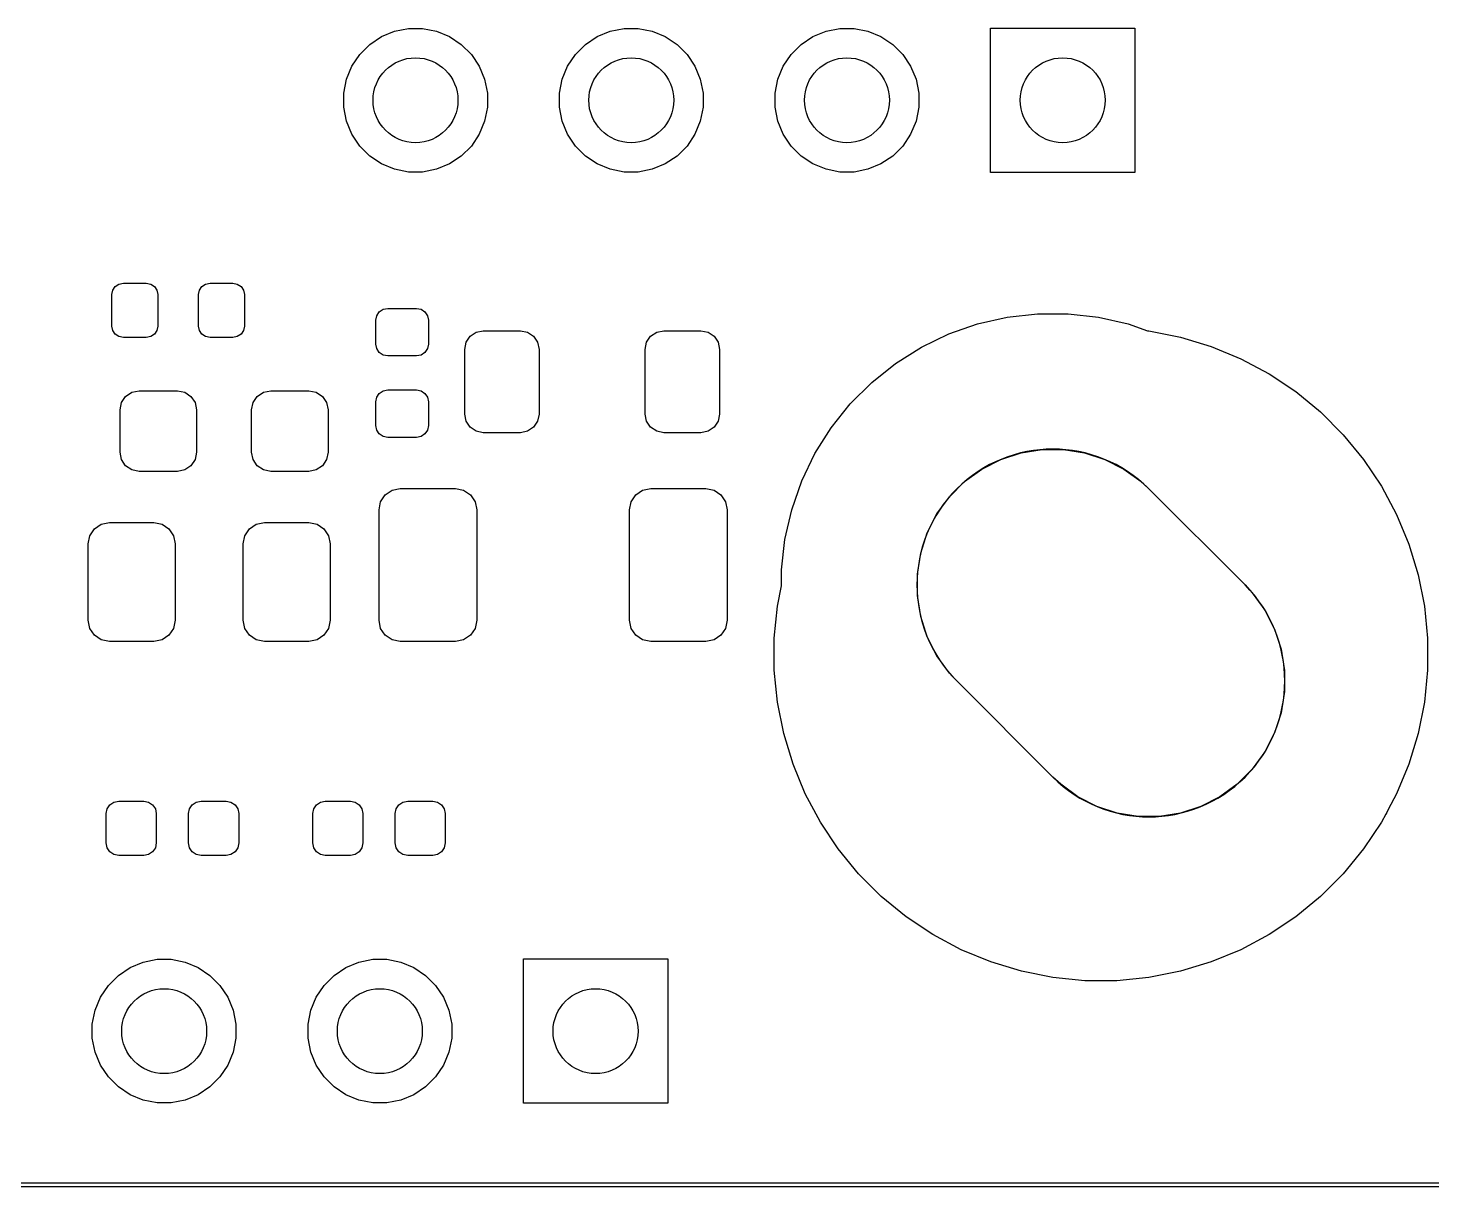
# Model space of a CAD drawing. Extents: x 89 to 178, y -115 to -57.
# Drawn here: x 143.62 to 160.15, y -115.02 to -101.38 of the extents above; entities that cross this region are included whole.
import ezdxf

# ---------------------------------------------------------------- set-up
doc = ezdxf.new("R2010")
doc.units = 0
doc.layers.add('BLACK', color=7, linetype='CONTINUOUS')

msp = doc.modelspace()

# ---------------------------------------------------------------- linework, layer by layer
at = {"layer": 'BLACK', "linetype": 'CONTINUOUS'}
for p, q in [((147.640766, -101.567941), (147.779313, -101.475367)), ((147.779313, -101.475367), (147.933258, -101.411601)), ((147.933258, -101.411601), (148.096685, -101.379093)), ((148.096685, -101.379093), (148.263315, -101.379093)), ((148.263315, -101.379093), (148.426742, -101.411601)), ((148.426742, -101.411601), (148.580687, -101.475367)), ((148.580687, -101.475367), (148.719234, -101.567941)), ((150.180766, -101.567941), (150.319313, -101.475367)), ((150.319313, -101.475367), (150.473258, -101.411601)), ((150.473258, -101.411601), (150.636685, -101.379093)), ((150.636685, -101.379093), (150.803315, -101.379093)), ((150.803315, -101.379093), (150.966742, -101.411601)), ((150.966742, -101.411601), (151.120687, -101.475367)), ((151.120687, -101.475367), (151.259234, -101.567941)), ((152.720766, -101.567941), (152.859313, -101.475367)), ((152.859313, -101.475367), (153.013258, -101.411601)), ((153.013258, -101.411601), (153.176685, -101.379093)), ((153.176685, -101.379093), (153.343315, -101.379093)), ((153.343315, -101.379093), (153.506742, -101.411601)), ((153.506742, -101.411601), (153.660687, -101.475367)), ((153.660687, -101.475367), (153.799234, -101.567941)), ((154.95, -103.075), (154.95, -101.375)), ((154.95, -101.375), (156.65, -101.375)), ((156.65, -101.375), (156.65, -103.075)), ((147.522941, -101.685766), (147.640766, -101.567941)), ((148.719234, -101.567941), (148.837059, -101.685766)), ((150.062941, -101.685766), (150.180766, -101.567941)), ((151.259234, -101.567941), (151.377059, -101.685766)), ((152.602941, -101.685766), (152.720766, -101.567941)), ((153.799234, -101.567941), (153.917059, -101.685766)), ((147.366601, -101.978258), (147.430367, -101.824313)), ((147.430367, -101.824313), (147.522941, -101.685766)), ((148.837059, -101.685766), (148.929633, -101.824313)), ((148.929633, -101.824313), (148.993399, -101.978258)), ((149.906601, -101.978258), (149.970367, -101.824313)), ((149.970367, -101.824313), (150.062941, -101.685766)), ((151.377059, -101.685766), (151.469633, -101.824313)), ((151.469633, -101.824313), (151.533399, -101.978258)), ((152.446601, -101.978258), (152.510367, -101.824313)), ((152.510367, -101.824313), (152.602941, -101.685766)), ((153.917059, -101.685766), (154.009633, -101.824313)), ((154.009633, -101.824313), (154.073399, -101.978258)), ((147.334093, -102.141685), (147.366601, -101.978258)), ((148.993399, -101.978258), (149.025907, -102.141685)), ((149.874093, -102.141685), (149.906601, -101.978258)), ((151.533399, -101.978258), (151.565907, -102.141685)), ((152.414093, -102.141685), (152.446601, -101.978258)), ((154.073399, -101.978258), (154.105907, -102.141685)), ((147.334093, -102.308315), (147.334093, -102.141685)), ((149.025907, -102.141685), (149.025907, -102.308315)), ((149.874093, -102.308315), (149.874093, -102.141685)), ((151.565907, -102.141685), (151.565907, -102.308315)), ((152.414093, -102.308315), (152.414093, -102.141685)), ((154.105907, -102.141685), (154.105907, -102.308315)), ((147.366601, -102.471742), (147.334093, -102.308315)), ((149.025907, -102.308315), (148.993399, -102.471742)), ((149.906601, -102.471742), (149.874093, -102.308315)), ((151.565907, -102.308315), (151.533399, -102.471742)), ((152.446601, -102.471742), (152.414093, -102.308315)), ((154.105907, -102.308315), (154.073399, -102.471742)), ((147.430367, -102.625687), (147.366601, -102.471742)), ((148.993399, -102.471742), (148.929633, -102.625687)), ((149.970367, -102.625687), (149.906601, -102.471742)), ((151.533399, -102.471742), (151.469633, -102.625687)), ((152.510367, -102.625687), (152.446601, -102.471742)), ((154.073399, -102.471742), (154.009633, -102.625687)), ((147.522941, -102.764234), (147.430367, -102.625687)), ((148.929633, -102.625687), (148.837059, -102.764234)), ((150.062941, -102.764234), (149.970367, -102.625687)), ((151.469633, -102.625687), (151.377059, -102.764234)), ((152.602941, -102.764234), (152.510367, -102.625687)), ((154.009633, -102.625687), (153.917059, -102.764234)), ((147.640766, -102.882059), (147.522941, -102.764234)), ((148.837059, -102.764234), (148.719234, -102.882059)), ((150.180766, -102.882059), (150.062941, -102.764234)), ((151.377059, -102.764234), (151.259234, -102.882059)), ((152.720766, -102.882059), (152.602941, -102.764234)), ((153.917059, -102.764234), (153.799234, -102.882059)), ((147.779313, -102.974633), (147.640766, -102.882059)), ((147.933258, -103.038399), (147.779313, -102.974633)), ((148.580687, -102.974633), (148.426742, -103.038399)), ((148.719234, -102.882059), (148.580687, -102.974633)), ((150.319313, -102.974633), (150.180766, -102.882059)), ((150.473258, -103.038399), (150.319313, -102.974633)), ((151.120687, -102.974633), (150.966742, -103.038399)), ((151.259234, -102.882059), (151.120687, -102.974633)), ((152.859313, -102.974633), (152.720766, -102.882059)), ((153.013258, -103.038399), (152.859313, -102.974633)), ((153.660687, -102.974633), (153.506742, -103.038399)), ((153.799234, -102.882059), (153.660687, -102.974633)), ((148.096685, -103.070907), (147.933258, -103.038399)), ((148.263315, -103.070907), (148.096685, -103.070907)), ((148.426742, -103.038399), (148.263315, -103.070907)), ((150.636685, -103.070907), (150.473258, -103.038399)), ((150.803315, -103.070907), (150.636685, -103.070907)), ((150.966742, -103.038399), (150.803315, -103.070907)), ((153.176685, -103.070907), (153.013258, -103.038399)), ((153.343315, -103.070907), (153.176685, -103.070907)), ((153.506742, -103.038399), (153.343315, -103.070907)), ((156.65, -103.075), (154.95, -103.075)), ((144.605, -104.515), (144.615276, -104.463338)), ((144.615276, -104.463338), (144.644541, -104.419541)), ((144.644541, -104.419541), (144.688338, -104.390276)), ((144.688338, -104.390276), (144.74, -104.38)), ((144.74, -104.38), (145.01, -104.38)), ((145.01, -104.38), (145.061662, -104.390276)), ((145.061662, -104.390276), (145.105459, -104.419541)), ((145.105459, -104.419541), (145.134724, -104.463338)), ((145.134724, -104.463338), (145.145, -104.515)), ((145.625, -104.515), (145.635276, -104.463338)), ((145.635276, -104.463338), (145.664541, -104.419541)), ((145.664541, -104.419541), (145.708338, -104.390276)), ((145.708338, -104.390276), (145.76, -104.38)), ((145.76, -104.38), (146.03, -104.38)), ((146.03, -104.38), (146.081662, -104.390276)), ((146.081662, -104.390276), (146.125459, -104.419541)), ((146.125459, -104.419541), (146.154724, -104.463338)), ((146.154724, -104.463338), (146.165, -104.515)), ((144.605, -104.885), (144.605, -104.515)), ((145.145, -104.515), (145.145, -104.885)), ((145.625, -104.885), (145.625, -104.515)), ((146.165, -104.515), (146.165, -104.885)), ((147.712, -104.817), (147.722657, -104.763424)), ((147.722657, -104.763424), (147.753005, -104.718005)), ((147.753005, -104.718005), (147.798424, -104.687657)), ((147.798424, -104.687657), (147.852, -104.677)), ((147.852, -104.677), (148.192, -104.677)), ((148.192, -104.677), (148.245576, -104.687657)), ((148.245576, -104.687657), (148.290995, -104.718005)), ((148.290995, -104.718005), (148.321343, -104.763424)), ((148.321343, -104.763424), (148.332, -104.817)), ((154.798441, -104.85938), (155.148295, -104.779528)), ((155.148295, -104.779528), (155.504889, -104.739349)), ((155.504889, -104.739349), (155.863741, -104.739349)), ((155.863741, -104.739349), (156.220335, -104.779528)), ((156.220335, -104.779528), (156.570189, -104.85938)), ((144.615276, -104.936662), (144.605, -104.885)), ((144.644541, -104.980459), (144.615276, -104.936662)), ((145.134724, -104.936662), (145.105459, -104.980459)), ((145.145, -104.885), (145.134724, -104.936662)), ((145.635276, -104.936662), (145.625, -104.885)), ((145.664541, -104.980459), (145.635276, -104.936662)), ((146.154724, -104.936662), (146.125459, -104.980459)), ((146.165, -104.885), (146.154724, -104.936662)), ((147.712, -105.097), (147.712, -104.817)), ((148.332, -104.817), (148.332, -105.097)), ((148.82357, -105.00507), (148.894538, -104.957651)), ((148.894538, -104.957651), (148.97825, -104.941)), ((148.97825, -104.941), (149.41575, -104.941)), ((149.41575, -104.941), (149.499462, -104.957651)), ((149.499462, -104.957651), (149.57043, -105.00507)), ((150.94857, -105.00507), (151.019538, -104.957651)), ((151.019538, -104.957651), (151.10325, -104.941)), ((151.10325, -104.941), (151.54075, -104.941)), ((151.54075, -104.941), (151.624462, -104.957651)), ((151.624462, -104.957651), (151.69543, -105.00507)), ((154.459728, -104.9779), (154.798441, -104.85938)), ((156.570189, -104.85938), (156.800236, -104.939876)), ((156.800236, -104.939876), (156.814963, -104.941327)), ((156.814963, -104.941327), (157.185558, -105.015043)), ((144.688338, -105.009724), (144.644541, -104.980459)), ((144.74, -105.02), (144.688338, -105.009724)), ((145.01, -105.02), (144.74, -105.02)), ((145.061662, -105.009724), (145.01, -105.02)), ((145.105459, -104.980459), (145.061662, -105.009724)), ((145.708338, -105.009724), (145.664541, -104.980459)), ((145.76, -105.02), (145.708338, -105.009724)), ((146.03, -105.02), (145.76, -105.02)), ((146.081662, -105.009724), (146.03, -105.02)), ((146.125459, -104.980459), (146.081662, -105.009724)), ((147.722657, -105.150576), (147.712, -105.097)), ((148.332, -105.097), (148.321343, -105.150576)), ((148.7595, -105.15975), (148.776151, -105.076038)), ((148.776151, -105.076038), (148.82357, -105.00507)), ((149.57043, -105.00507), (149.617849, -105.076038)), ((149.617849, -105.076038), (149.6345, -105.15975)), ((150.8845, -105.15975), (150.901151, -105.076038)), ((150.901151, -105.076038), (150.94857, -105.00507)), ((151.69543, -105.00507), (151.742849, -105.076038)), ((151.742849, -105.076038), (151.7595, -105.15975)), ((154.136415, -105.1336), (154.459728, -104.9779)), ((157.185558, -105.015043), (157.547143, -105.124729)), ((157.547143, -105.124729), (157.896235, -105.269328)), ((147.753005, -105.195995), (147.722657, -105.150576)), ((147.798424, -105.226343), (147.753005, -105.195995)), ((147.852, -105.237), (147.798424, -105.226343)), ((148.192, -105.237), (147.852, -105.237)), ((148.245576, -105.226343), (148.192, -105.237)), ((148.290995, -105.195995), (148.245576, -105.226343)), ((148.321343, -105.150576), (148.290995, -105.195995)), ((148.7595, -105.92225), (148.7595, -105.15975)), ((149.6345, -105.15975), (149.6345, -105.92225)), ((150.8845, -105.92225), (150.8845, -105.15975)), ((151.7595, -105.15975), (151.7595, -105.92225)), ((153.832567, -105.32452), (154.136415, -105.1336)), ((157.896235, -105.269328), (158.229474, -105.447447)), ((153.552006, -105.54826), (153.832567, -105.32452)), ((158.229474, -105.447447), (158.543649, -105.657372)), ((153.29826, -105.802006), (153.552006, -105.54826)), ((144.7005, -105.872), (144.717627, -105.785896)), ((144.717627, -105.785896), (144.766401, -105.712901)), ((144.766401, -105.712901), (144.839396, -105.664127)), ((144.839396, -105.664127), (144.9255, -105.647)), ((144.9255, -105.647), (145.3755, -105.647)), ((145.3755, -105.647), (145.461604, -105.664127)), ((145.461604, -105.664127), (145.534599, -105.712901)), ((145.534599, -105.712901), (145.583373, -105.785896)), ((145.583373, -105.785896), (145.6005, -105.872)), ((146.2505, -105.872), (146.267627, -105.785896)), ((146.267627, -105.785896), (146.316401, -105.712901)), ((146.316401, -105.712901), (146.389396, -105.664127)), ((146.389396, -105.664127), (146.4755, -105.647)), ((146.4755, -105.647), (146.9255, -105.647)), ((146.9255, -105.647), (147.011604, -105.664127)), ((147.011604, -105.664127), (147.084599, -105.712901)), ((147.084599, -105.712901), (147.133373, -105.785896)), ((147.133373, -105.785896), (147.1505, -105.872)), ((147.712, -105.777), (147.722657, -105.723424)), ((147.712, -106.057), (147.712, -105.777)), ((147.722657, -105.723424), (147.753005, -105.678005)), ((147.753005, -105.678005), (147.798424, -105.647657)), ((147.798424, -105.647657), (147.852, -105.637)), ((147.852, -105.637), (148.192, -105.637)), ((148.192, -105.637), (148.245576, -105.647657)), ((148.245576, -105.647657), (148.290995, -105.678005)), ((148.290995, -105.678005), (148.321343, -105.723424)), ((148.321343, -105.723424), (148.332, -105.777)), ((148.332, -105.777), (148.332, -106.057)), ((158.543649, -105.657372), (158.835735, -105.897081)), ((144.7005, -106.372), (144.7005, -105.872)), ((145.6005, -105.872), (145.6005, -106.372)), ((146.2505, -106.372), (146.2505, -105.872)), ((147.1505, -105.872), (147.1505, -106.372)), ((148.776151, -106.005962), (148.7595, -105.92225)), ((149.6345, -105.92225), (149.617849, -106.005962)), ((150.901151, -106.005962), (150.8845, -105.92225)), ((151.7595, -105.92225), (151.742849, -106.005962)), ((153.07452, -106.082567), (153.29826, -105.802006)), ((158.835735, -105.897081), (159.102919, -106.164265)), ((147.722657, -106.110576), (147.712, -106.057)), ((147.753005, -106.155995), (147.722657, -106.110576)), ((148.321343, -106.110576), (148.290995, -106.155995)), ((148.332, -106.057), (148.321343, -106.110576)), ((148.82357, -106.07693), (148.776151, -106.005962)), ((148.894538, -106.124349), (148.82357, -106.07693)), ((149.57043, -106.07693), (149.499462, -106.124349)), ((149.617849, -106.005962), (149.57043, -106.07693)), ((150.94857, -106.07693), (150.901151, -106.005962)), ((151.019538, -106.124349), (150.94857, -106.07693)), ((151.69543, -106.07693), (151.624462, -106.124349)), ((151.742849, -106.005962), (151.69543, -106.07693)), ((152.8836, -106.386415), (153.07452, -106.082567)), ((147.798424, -106.186343), (147.753005, -106.155995)), ((147.852, -106.197), (147.798424, -106.186343)), ((148.192, -106.197), (147.852, -106.197)), ((148.245576, -106.186343), (148.192, -106.197)), ((148.290995, -106.155995), (148.245576, -106.186343)), ((148.97825, -106.141), (148.894538, -106.124349)), ((149.41575, -106.141), (148.97825, -106.141)), ((149.499462, -106.124349), (149.41575, -106.141)), ((151.10325, -106.141), (151.019538, -106.124349)), ((151.54075, -106.141), (151.10325, -106.141)), ((151.624462, -106.124349), (151.54075, -106.141)), ((159.102919, -106.164265), (159.342628, -106.456351)), ((144.717627, -106.458104), (144.7005, -106.372)), ((145.6005, -106.372), (145.583373, -106.458104)), ((146.267627, -106.458104), (146.2505, -106.372)), ((147.1505, -106.372), (147.133373, -106.458104)), ((152.7279, -106.709728), (152.8836, -106.386415)), ((155.072021, -106.456108), (155.310803, -106.378523)), ((155.072021, -106.456108), (155.310803, -106.378523)), ((155.310803, -106.378523), (155.55878, -106.339247)), ((155.310803, -106.378523), (155.55878, -106.339247)), ((155.55878, -106.339247), (155.80985, -106.339247)), ((155.55878, -106.339247), (155.80985, -106.339247)), ((155.80985, -106.339247), (156.057827, -106.378523)), ((155.80985, -106.339247), (156.057827, -106.378523)), ((156.057827, -106.378523), (156.296609, -106.456108)), ((156.057827, -106.378523), (156.296609, -106.456108)), ((144.766401, -106.531099), (144.717627, -106.458104)), ((144.839396, -106.579873), (144.766401, -106.531099)), ((144.9255, -106.597), (144.839396, -106.579873)), ((145.3755, -106.597), (144.9255, -106.597)), ((145.461604, -106.579873), (145.3755, -106.597)), ((145.534599, -106.531099), (145.461604, -106.579873)), ((145.583373, -106.458104), (145.534599, -106.531099)), ((146.316401, -106.531099), (146.267627, -106.458104)), ((146.389396, -106.579873), (146.316401, -106.531099)), ((146.4755, -106.597), (146.389396, -106.579873)), ((146.9255, -106.597), (146.4755, -106.597)), ((147.011604, -106.579873), (146.9255, -106.597)), ((147.084599, -106.531099), (147.011604, -106.579873)), ((147.133373, -106.458104), (147.084599, -106.531099)), ((154.645198, -106.717665), (154.848318, -106.57009)), ((154.645198, -106.717665), (154.848318, -106.57009)), ((154.848318, -106.57009), (155.072021, -106.456108)), ((154.848318, -106.57009), (155.072021, -106.456108)), ((156.296609, -106.456108), (156.520312, -106.57009)), ((156.296609, -106.456108), (156.520312, -106.57009)), ((156.520312, -106.57009), (156.723432, -106.717665)), ((156.520312, -106.57009), (156.723432, -106.717665)), ((159.342628, -106.456351), (159.552553, -106.770526)), ((152.60938, -107.048441), (152.7279, -106.709728)), ((154.467665, -106.895198), (154.645198, -106.717665)), ((154.467665, -106.895198), (154.645198, -106.717665)), ((156.723432, -106.717665), (156.815686, -106.802944)), ((156.723432, -106.717665), (156.815686, -106.802944)), ((159.552553, -106.770526), (159.730672, -107.103765)), ((147.76903, -106.954329), (147.823223, -106.873223)), ((147.823223, -106.873223), (147.904329, -106.81903)), ((147.904329, -106.81903), (148, -106.8)), ((148, -106.8), (148.65, -106.8)), ((148.65, -106.8), (148.745671, -106.81903)), ((148.745671, -106.81903), (148.826777, -106.873223)), ((148.826777, -106.873223), (148.88097, -106.954329)), ((150.71903, -106.954329), (150.773223, -106.873223)), ((150.773223, -106.873223), (150.854329, -106.81903)), ((150.854329, -106.81903), (150.95, -106.8)), ((150.95, -106.8), (151.6, -106.8)), ((151.6, -106.8), (151.695671, -106.81903)), ((151.695671, -106.81903), (151.776777, -106.873223)), ((151.776777, -106.873223), (151.83097, -106.954329)), ((154.32009, -107.098318), (154.467665, -106.895198)), ((154.32009, -107.098318), (154.467665, -106.895198)), ((156.815686, -106.802944), (157.947056, -107.934314)), ((156.815686, -106.802944), (157.947056, -107.934314)), ((147.75, -107.05), (147.76903, -106.954329)), ((147.75, -108.35), (147.75, -107.05)), ((148.88097, -106.954329), (148.9, -107.05)), ((148.9, -107.05), (148.9, -108.35)), ((150.7, -107.05), (150.71903, -106.954329)), ((150.7, -108.35), (150.7, -107.05)), ((151.83097, -106.954329), (151.85, -107.05)), ((151.85, -107.05), (151.85, -108.35)), ((152.529528, -107.398295), (152.60938, -107.048441)), ((154.206108, -107.322021), (154.32009, -107.098318)), ((154.206108, -107.322021), (154.32009, -107.098318)), ((159.730672, -107.103765), (159.875271, -107.452857)), ((144.34403, -107.354329), (144.398223, -107.273223)), ((144.398223, -107.273223), (144.479329, -107.21903)), ((144.479329, -107.21903), (144.575, -107.2)), ((144.575, -107.2), (145.1, -107.2)), ((145.1, -107.2), (145.195671, -107.21903)), ((145.195671, -107.21903), (145.276777, -107.273223)), ((145.276777, -107.273223), (145.33097, -107.354329)), ((146.16903, -107.354329), (146.223223, -107.273223)), ((146.223223, -107.273223), (146.304329, -107.21903)), ((146.304329, -107.21903), (146.4, -107.2)), ((146.4, -107.2), (146.925, -107.2)), ((146.925, -107.2), (147.020671, -107.21903)), ((147.020671, -107.21903), (147.101777, -107.273223)), ((147.101777, -107.273223), (147.15597, -107.354329)), ((144.325, -107.45), (144.34403, -107.354329)), ((145.33097, -107.354329), (145.35, -107.45)), ((146.15, -107.45), (146.16903, -107.354329)), ((147.15597, -107.354329), (147.175, -107.45)), ((152.489349, -107.754889), (152.529528, -107.398295)), ((154.128523, -107.560803), (154.206108, -107.322021)), ((154.128523, -107.560803), (154.206108, -107.322021)), ((144.325, -108.35), (144.325, -107.45)), ((145.35, -107.45), (145.35, -108.35)), ((146.15, -108.35), (146.15, -107.45)), ((147.175, -107.45), (147.175, -108.35)), ((154.089247, -107.80878), (154.128523, -107.560803)), ((154.089247, -107.80878), (154.128523, -107.560803)), ((159.875271, -107.452857), (159.984957, -107.814442)), ((152.489349, -107.943614), (152.489349, -107.754889)), ((154.089247, -108.05985), (154.089247, -107.80878)), ((154.089247, -108.05985), (154.089247, -107.80878)), ((157.947056, -107.934314), (158.032335, -108.026568)), ((157.947056, -107.934314), (158.032335, -108.026568)), ((159.984957, -107.814442), (160.058673, -108.185037)), ((152.441327, -108.185037), (152.489349, -107.943614)), ((154.128523, -108.307827), (154.089247, -108.05985)), ((154.128523, -108.307827), (154.089247, -108.05985)), ((158.032335, -108.026568), (158.17991, -108.229688)), ((158.032335, -108.026568), (158.17991, -108.229688)), ((152.404291, -108.561072), (152.441327, -108.185037)), ((158.17991, -108.229688), (158.293892, -108.453391)), ((158.17991, -108.229688), (158.293892, -108.453391)), ((160.058673, -108.185037), (160.095709, -108.561072)), ((144.34403, -108.445671), (144.325, -108.35)), ((145.35, -108.35), (145.33097, -108.445671)), ((146.16903, -108.445671), (146.15, -108.35)), ((147.175, -108.35), (147.15597, -108.445671)), ((147.76903, -108.445671), (147.75, -108.35)), ((148.9, -108.35), (148.88097, -108.445671)), ((150.71903, -108.445671), (150.7, -108.35)), ((151.85, -108.35), (151.83097, -108.445671)), ((154.206108, -108.546609), (154.128523, -108.307827)), ((154.206108, -108.546609), (154.128523, -108.307827)), ((144.398223, -108.526777), (144.34403, -108.445671)), ((144.479329, -108.58097), (144.398223, -108.526777)), ((144.575, -108.6), (144.479329, -108.58097)), ((145.1, -108.6), (144.575, -108.6)), ((145.195671, -108.58097), (145.1, -108.6)), ((145.276777, -108.526777), (145.195671, -108.58097)), ((145.33097, -108.445671), (145.276777, -108.526777)), ((146.223223, -108.526777), (146.16903, -108.445671)), ((146.304329, -108.58097), (146.223223, -108.526777)), ((146.4, -108.6), (146.304329, -108.58097)), ((146.925, -108.6), (146.4, -108.6)), ((147.020671, -108.58097), (146.925, -108.6)), ((147.101777, -108.526777), (147.020671, -108.58097)), ((147.15597, -108.445671), (147.101777, -108.526777)), ((147.823223, -108.526777), (147.76903, -108.445671)), ((147.904329, -108.58097), (147.823223, -108.526777)), ((148, -108.6), (147.904329, -108.58097)), ((148.65, -108.6), (148, -108.6)), ((148.745671, -108.58097), (148.65, -108.6)), ((148.826777, -108.526777), (148.745671, -108.58097)), ((148.88097, -108.445671), (148.826777, -108.526777)), ((150.773223, -108.526777), (150.71903, -108.445671)), ((150.854329, -108.58097), (150.773223, -108.526777)), ((150.95, -108.6), (150.854329, -108.58097)), ((151.6, -108.6), (150.95, -108.6)), ((151.695671, -108.58097), (151.6, -108.6)), ((151.776777, -108.526777), (151.695671, -108.58097)), ((151.83097, -108.445671), (151.776777, -108.526777)), ((152.404291, -108.643725), (152.404291, -108.561072)), ((154.32009, -108.770312), (154.206108, -108.546609)), ((154.32009, -108.770312), (154.206108, -108.546609)), ((158.293892, -108.453391), (158.371477, -108.692173)), ((158.293892, -108.453391), (158.371477, -108.692173)), ((160.095709, -108.561072), (160.095709, -108.938928)), ((152.404291, -108.938928), (152.404291, -108.643725)), ((158.371477, -108.692173), (158.410753, -108.94015)), ((158.371477, -108.692173), (158.410753, -108.94015)), ((154.467665, -108.973432), (154.32009, -108.770312)), ((154.467665, -108.973432), (154.32009, -108.770312)), ((152.441327, -109.314963), (152.404291, -108.938928)), ((154.552944, -109.065686), (154.467665, -108.973432)), ((154.552944, -109.065686), (154.467665, -108.973432)), ((155.684314, -110.197056), (154.552944, -109.065686)), ((155.684314, -110.197056), (154.552944, -109.065686)), ((158.410753, -108.94015), (158.410753, -109.19122)), ((158.410753, -108.94015), (158.410753, -109.19122)), ((160.095709, -108.938928), (160.058673, -109.314963)), ((158.410753, -109.19122), (158.371477, -109.439197)), ((158.410753, -109.19122), (158.371477, -109.439197)), ((152.515043, -109.685558), (152.441327, -109.314963)), ((160.058673, -109.314963), (159.984957, -109.685558)), ((158.371477, -109.439197), (158.293892, -109.677979)), ((158.371477, -109.439197), (158.293892, -109.677979)), ((152.624729, -110.047143), (152.515043, -109.685558)), ((158.293892, -109.677979), (158.17991, -109.901683)), ((158.293892, -109.677979), (158.17991, -109.901683)), ((159.984957, -109.685558), (159.875271, -110.047143)), ((158.17991, -109.901683), (158.032335, -110.104802)), ((158.17991, -109.901683), (158.032335, -110.104802)), ((152.769328, -110.396235), (152.624729, -110.047143)), ((159.875271, -110.047143), (159.730672, -110.396235)), ((155.776568, -110.282335), (155.684314, -110.197056)), ((155.776568, -110.282335), (155.684314, -110.197056)), ((158.032335, -110.104802), (157.854802, -110.282335)), ((158.032335, -110.104802), (157.854802, -110.282335)), ((152.947447, -110.729474), (152.769328, -110.396235)), ((155.979688, -110.42991), (155.776568, -110.282335)), ((155.979688, -110.42991), (155.776568, -110.282335)), ((157.854802, -110.282335), (157.651683, -110.42991)), ((157.854802, -110.282335), (157.651683, -110.42991)), ((159.730672, -110.396235), (159.633717, -110.577625)), ((144.5375, -110.6275), (144.548728, -110.571054)), ((144.548728, -110.571054), (144.580702, -110.523202)), ((144.580702, -110.523202), (144.628554, -110.491228)), ((144.628554, -110.491228), (144.685, -110.48)), ((144.685, -110.48), (144.98, -110.48)), ((144.98, -110.48), (145.036446, -110.491228)), ((145.036446, -110.491228), (145.084298, -110.523202)), ((145.084298, -110.523202), (145.116272, -110.571054)), ((145.116272, -110.571054), (145.1275, -110.6275)), ((145.5075, -110.6275), (145.518728, -110.571054)), ((145.518728, -110.571054), (145.550702, -110.523202)), ((145.550702, -110.523202), (145.598554, -110.491228)), ((145.598554, -110.491228), (145.655, -110.48)), ((145.655, -110.48), (145.95, -110.48)), ((145.95, -110.48), (146.006446, -110.491228)), ((146.006446, -110.491228), (146.054298, -110.523202)), ((146.054298, -110.523202), (146.086272, -110.571054)), ((146.086272, -110.571054), (146.0975, -110.6275)), ((146.97, -110.6275), (146.981228, -110.571054)), ((146.981228, -110.571054), (147.013202, -110.523202)), ((147.013202, -110.523202), (147.061054, -110.491228)), ((147.061054, -110.491228), (147.1175, -110.48)), ((147.1175, -110.48), (147.4125, -110.48)), ((147.4125, -110.48), (147.468946, -110.491228)), ((147.468946, -110.491228), (147.516798, -110.523202)), ((147.516798, -110.523202), (147.548772, -110.571054)), ((147.548772, -110.571054), (147.56, -110.6275)), ((147.94, -110.6275), (147.951228, -110.571054)), ((147.951228, -110.571054), (147.983202, -110.523202)), ((147.983202, -110.523202), (148.031054, -110.491228)), ((148.031054, -110.491228), (148.0875, -110.48)), ((148.0875, -110.48), (148.3825, -110.48)), ((148.3825, -110.48), (148.438946, -110.491228)), ((148.438946, -110.491228), (148.486798, -110.523202)), ((148.486798, -110.523202), (148.518772, -110.571054)), ((148.518772, -110.571054), (148.53, -110.6275)), ((156.203391, -110.543892), (155.979688, -110.42991)), ((156.203391, -110.543892), (155.979688, -110.42991)), ((156.442173, -110.621477), (156.203391, -110.543892)), ((156.442173, -110.621477), (156.203391, -110.543892)), ((157.427979, -110.543892), (157.189197, -110.621477)), ((157.427979, -110.543892), (157.189197, -110.621477)), ((157.651683, -110.42991), (157.427979, -110.543892)), ((157.651683, -110.42991), (157.427979, -110.543892)), ((159.633717, -110.577625), (159.6164, -110.613585)), ((144.5375, -110.9725), (144.5375, -110.6275)), ((145.1275, -110.6275), (145.1275, -110.9725)), ((145.5075, -110.9725), (145.5075, -110.6275)), ((146.0975, -110.6275), (146.0975, -110.9725)), ((146.97, -110.9725), (146.97, -110.6275)), ((147.56, -110.6275), (147.56, -110.9725)), ((147.94, -110.9725), (147.94, -110.6275)), ((148.53, -110.6275), (148.53, -110.9725)), ((153.157372, -111.043649), (152.947447, -110.729474)), ((156.69015, -110.660753), (156.442173, -110.621477)), ((156.69015, -110.660753), (156.442173, -110.621477)), ((156.94122, -110.660753), (156.69015, -110.660753)), ((156.94122, -110.660753), (156.69015, -110.660753)), ((157.189197, -110.621477), (156.94122, -110.660753)), ((157.189197, -110.621477), (156.94122, -110.660753)), ((159.552553, -110.729474), (159.342628, -111.043649)), ((159.603654, -110.633869), (159.552553, -110.729474)), ((159.6164, -110.613585), (159.603654, -110.633869)), ((144.548728, -111.028946), (144.5375, -110.9725)), ((144.580702, -111.076798), (144.548728, -111.028946)), ((144.628554, -111.108772), (144.580702, -111.076798)), ((145.084298, -111.076798), (145.036446, -111.108772)), ((145.116272, -111.028946), (145.084298, -111.076798)), ((145.1275, -110.9725), (145.116272, -111.028946)), ((145.518728, -111.028946), (145.5075, -110.9725)), ((145.550702, -111.076798), (145.518728, -111.028946)), ((145.598554, -111.108772), (145.550702, -111.076798)), ((146.054298, -111.076798), (146.006446, -111.108772)), ((146.086272, -111.028946), (146.054298, -111.076798)), ((146.0975, -110.9725), (146.086272, -111.028946)), ((146.981228, -111.028946), (146.97, -110.9725)), ((147.013202, -111.076798), (146.981228, -111.028946)), ((147.061054, -111.108772), (147.013202, -111.076798)), ((147.516798, -111.076798), (147.468946, -111.108772)), ((147.548772, -111.028946), (147.516798, -111.076798)), ((147.56, -110.9725), (147.548772, -111.028946)), ((147.951228, -111.028946), (147.94, -110.9725)), ((147.983202, -111.076798), (147.951228, -111.028946)), ((148.031054, -111.108772), (147.983202, -111.076798)), ((148.486798, -111.076798), (148.438946, -111.108772)), ((148.518772, -111.028946), (148.486798, -111.076798)), ((148.53, -110.9725), (148.518772, -111.028946)), ((153.397081, -111.335735), (153.157372, -111.043649)), ((159.342628, -111.043649), (159.102919, -111.335735)), ((144.685, -111.12), (144.628554, -111.108772)), ((144.98, -111.12), (144.685, -111.12)), ((145.036446, -111.108772), (144.98, -111.12)), ((145.655, -111.12), (145.598554, -111.108772)), ((145.95, -111.12), (145.655, -111.12)), ((146.006446, -111.108772), (145.95, -111.12)), ((147.1175, -111.12), (147.061054, -111.108772)), ((147.4125, -111.12), (147.1175, -111.12)), ((147.468946, -111.108772), (147.4125, -111.12)), ((148.0875, -111.12), (148.031054, -111.108772)), ((148.3825, -111.12), (148.0875, -111.12)), ((148.438946, -111.108772), (148.3825, -111.12)), ((153.664265, -111.602919), (153.397081, -111.335735)), ((159.102919, -111.335735), (158.835735, -111.602919)), ((153.956351, -111.842628), (153.664265, -111.602919)), ((158.835735, -111.602919), (158.543649, -111.842628)), ((154.270526, -112.052553), (153.956351, -111.842628)), ((158.543649, -111.842628), (158.229474, -112.052553)), ((154.603765, -112.230672), (154.270526, -112.052553)), ((158.229474, -112.052553), (157.896235, -112.230672)), ((154.952857, -112.375271), (154.603765, -112.230672)), ((157.896235, -112.230672), (157.547143, -112.375271)), ((144.819313, -112.440367), (144.973258, -112.376601)), ((144.973258, -112.376601), (145.136685, -112.344093)), ((145.136685, -112.344093), (145.303315, -112.344093)), ((145.303315, -112.344093), (145.466742, -112.376601)), ((145.466742, -112.376601), (145.620687, -112.440367)), ((147.359313, -112.440367), (147.513258, -112.376601)), ((147.513258, -112.376601), (147.676685, -112.344093)), ((147.676685, -112.344093), (147.843315, -112.344093)), ((147.843315, -112.344093), (148.006742, -112.376601)), ((148.006742, -112.376601), (148.160687, -112.440367)), ((149.45, -114.04), (149.45, -112.34)), ((149.45, -112.34), (151.15, -112.34)), ((151.15, -112.34), (151.15, -114.04)), ((155.314442, -112.484957), (154.952857, -112.375271)), ((157.547143, -112.375271), (157.185558, -112.484957)), ((144.562941, -112.650766), (144.680766, -112.532941)), ((144.680766, -112.532941), (144.819313, -112.440367)), ((145.620687, -112.440367), (145.759234, -112.532941)), ((145.759234, -112.532941), (145.877059, -112.650766)), ((147.102941, -112.650766), (147.220766, -112.532941)), ((147.220766, -112.532941), (147.359313, -112.440367)), ((148.160687, -112.440367), (148.299234, -112.532941)), ((148.299234, -112.532941), (148.417059, -112.650766)), ((155.685037, -112.558673), (155.314442, -112.484957)), ((156.061072, -112.595709), (155.685037, -112.558673)), ((156.814963, -112.558673), (156.438928, -112.595709)), ((157.185558, -112.484957), (156.814963, -112.558673)), ((144.470367, -112.789313), (144.562941, -112.650766)), ((145.877059, -112.650766), (145.969633, -112.789313)), ((147.010367, -112.789313), (147.102941, -112.650766)), ((148.417059, -112.650766), (148.509633, -112.789313)), ((156.438928, -112.595709), (156.061072, -112.595709)), ((144.406601, -112.943258), (144.470367, -112.789313)), ((145.969633, -112.789313), (146.033399, -112.943258)), ((146.946601, -112.943258), (147.010367, -112.789313)), ((148.509633, -112.789313), (148.573399, -112.943258)), ((144.374093, -113.106685), (144.406601, -112.943258)), ((146.033399, -112.943258), (146.065907, -113.106685)), ((146.914093, -113.106685), (146.946601, -112.943258)), ((148.573399, -112.943258), (148.605907, -113.106685)), ((144.374093, -113.273315), (144.374093, -113.106685)), ((146.065907, -113.106685), (146.065907, -113.273315)), ((146.914093, -113.273315), (146.914093, -113.106685)), ((148.605907, -113.106685), (148.605907, -113.273315)), ((144.406601, -113.436742), (144.374093, -113.273315)), ((146.065907, -113.273315), (146.033399, -113.436742)), ((146.946601, -113.436742), (146.914093, -113.273315)), ((148.605907, -113.273315), (148.573399, -113.436742)), ((144.470367, -113.590687), (144.406601, -113.436742)), ((146.033399, -113.436742), (145.969633, -113.590687)), ((147.010367, -113.590687), (146.946601, -113.436742)), ((148.573399, -113.436742), (148.509633, -113.590687)), ((144.562941, -113.729234), (144.470367, -113.590687)), ((145.969633, -113.590687), (145.877059, -113.729234)), ((147.102941, -113.729234), (147.010367, -113.590687)), ((148.509633, -113.590687), (148.417059, -113.729234)), ((144.680766, -113.847059), (144.562941, -113.729234)), ((144.819313, -113.939633), (144.680766, -113.847059)), ((145.759234, -113.847059), (145.620687, -113.939633)), ((145.877059, -113.729234), (145.759234, -113.847059)), ((147.220766, -113.847059), (147.102941, -113.729234)), ((147.359313, -113.939633), (147.220766, -113.847059)), ((148.299234, -113.847059), (148.160687, -113.939633)), ((148.417059, -113.729234), (148.299234, -113.847059)), ((144.973258, -114.003399), (144.819313, -113.939633)), ((145.136685, -114.035907), (144.973258, -114.003399)), ((145.303315, -114.035907), (145.136685, -114.035907)), ((145.466742, -114.003399), (145.303315, -114.035907)), ((145.620687, -113.939633), (145.466742, -114.003399)), ((147.513258, -114.003399), (147.359313, -113.939633)), ((147.676685, -114.035907), (147.513258, -114.003399)), ((147.843315, -114.035907), (147.676685, -114.035907)), ((148.006742, -114.003399), (147.843315, -114.035907)), ((148.160687, -113.939633), (148.006742, -114.003399)), ((151.15, -114.04), (149.45, -114.04)), ((169.5, -115.025), (97.5, -115.025)), ((97.524182, -114.975), (169.475818, -114.975))]:
    msp.add_line(p, q, dxfattribs=at)
at = {"layer": 'BLACK'}
for centre in [(148.18, -102.225), (148.18, -102.225), (150.72, -102.225), (150.72, -102.225), (153.26, -102.225), (153.26, -102.225), (155.8, -102.225), (155.8, -102.225), (145.22, -113.19), (145.22, -113.19), (147.76, -113.19), (147.76, -113.19), (150.3, -113.19), (150.3, -113.19)]:
    msp.add_circle(centre, 0.5, dxfattribs=at)
at = {"layer": 'WHITE', "linetype": 'CONTINUOUS'}
for p, q in [((157.947056, -107.934315), (156.815685, -106.802944)), ((154.552944, -109.065685), (155.684315, -110.197056))]:
    msp.add_line(p, q, dxfattribs=at)
at = {"layer": 'WHITE'}
for centre in [(148.18, -102.225), (150.72, -102.225), (153.26, -102.225), (155.8, -102.225), (145.22, -113.19), (147.76, -113.19), (150.3, -113.19)]:
    msp.add_circle(centre, 0.5, dxfattribs=at)
for centre, start, end in [((155.684315, -107.934315), 45, 225), ((156.815685, -109.065685), 225, 405)]:
    msp.add_arc(centre, 1.599999, start, end, dxfattribs=at)

doc.saveas('drawing.dxf')
